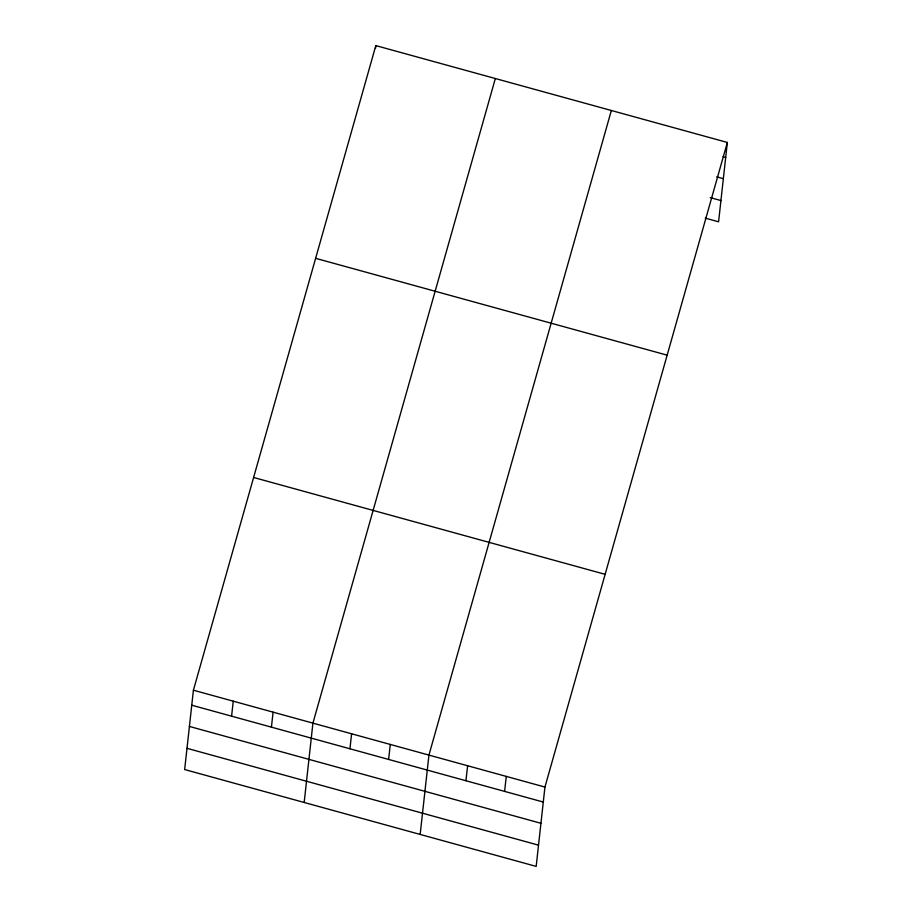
<?xml version="1.0" encoding="UTF-8"?>
<svg xmlns="http://www.w3.org/2000/svg" width="912" height="912" viewBox="0 0 912 912"><rect width="100%" height="100%" fill="white"/><g stroke="black" fill="none" stroke-linecap="round" stroke-linejoin="round"><path stroke-width="1.37" d="M193.412 690.202L184.657 769.546L536.176 866.4L544.943 787.056L727.343 142.454L375.824 45.6L193.412 690.202L544.943 787.056M231.591 716.182L233.255 701.18M271.434 727.16L273.087 712.158M375.527 48.325L375.824 45.6M304.175 802.48L312.93 723.136L495.341 78.523M349.946 748.786L351.599 733.784M388.615 759.434L390.268 744.443M420.17 834.434L428.936 755.09L611.348 110.489M465.941 780.74L467.605 765.749M504.61 791.399L506.274 776.397M727.343 142.454L718.588 221.798L705.25 218.128M723.022 156.716L725.69 157.445M716.684 176.848L723.353 178.684M710.266 197.619L720.936 200.56M315.632 258.324L667.151 355.167M253.604 477.478L605.135 574.332M191.759 705.204L543.278 802.047M189.411 726.442L540.941 823.285M186.994 748.319L538.525 845.162"/></g></svg>
